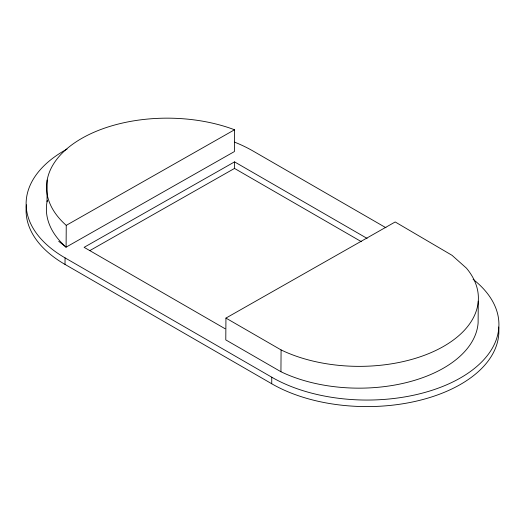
<?xml version="1.0" encoding="UTF-8"?>
<svg xmlns="http://www.w3.org/2000/svg" width="525" height="525" viewBox="0 0 525 525"><rect width="100%" height="100%" fill="white"/><g stroke="black" fill="none" stroke-linecap="round" stroke-linejoin="round"><path stroke-width="0.79" d="M47.033 201.817L47.184 180.016M498.691 327.009A132.976 76.151 0.4 0 1 419.947 400.273A132.976 76.151 0.4 0 1 271.72 383.755L65.015 264.416L65.061 257.873A132.976 76.151 0.4 0 1 67.049 149.074M66.248 225.356L66.097 247.157L234.393 151.567L234.544 129.767A121.623 69.648 0.4 0 0 82.149 138.16A121.623 69.648 0.4 0 0 66.248 225.356L234.544 129.767M225.94 318.091L281.085 349.932A120.146 68.801 0.4 0 0 432.075 352.177A120.146 68.801 0.4 0 0 466.41 268.124L452.025 255.314L395.181 221.963L225.94 318.091L225.783 339.898L280.934 371.733A120.146 68.801 0.4 0 0 406.494 382.554A120.146 68.801 0.4 0 0 478.111 322.947L478.268 301.147M89.775 250.635L234.511 168.427L234.557 161.884L367.093 238.409M271.72 383.755L271.766 377.212L65.061 257.873M280.934 371.733L281.085 349.932M234.557 161.884L84.112 247.334L225.159 328.768M385.947 227.752L253.116 151.062A132.976 76.151 0.4 0 0 234.596 142.137M234.511 168.427L361.377 241.677M58.734 241.316L66.097 247.157A121.623 69.648 0.4 0 1 47.335 200.333M65.015 264.416A132.976 76.151 0.4 0 1 26.427 204.809M473.091 279.3A132.976 76.151 0.4 0 1 452.511 382.115A132.976 76.151 0.4 0 1 271.766 377.212"/></g></svg>
